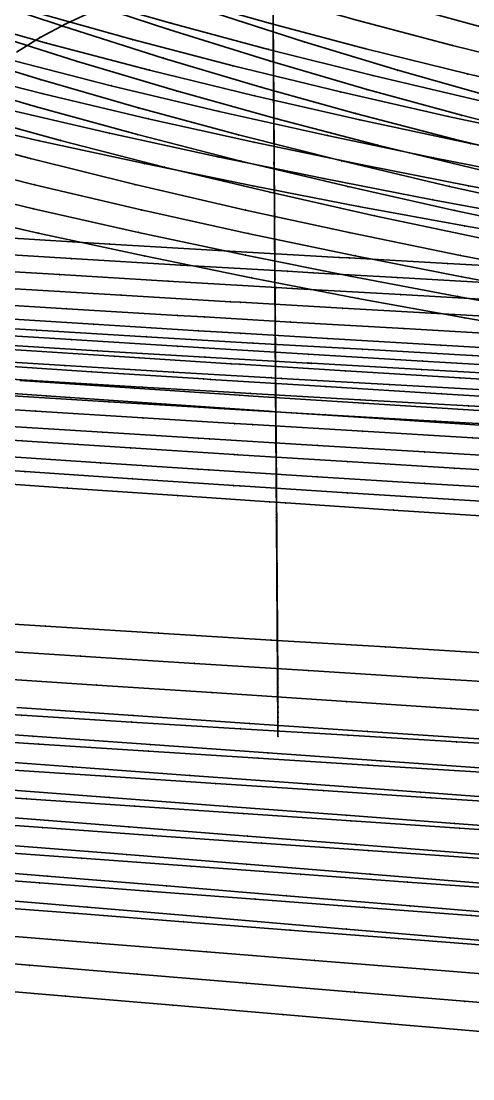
# Model space of a CAD drawing. Extents: x -2408 to 1029, y -526 to 2095.
# Drawn here: x -588 to -524.5, y 645.8 to 794.3 of the extents above; entities that cross this region are included whole.
import ezdxf

# ---------------------------------------------------------------- set-up
doc = ezdxf.new("R2010")
doc.units = 0

# ---------------------------------------------------------------- blocks, each defined once
blk = doc.blocks.new(' -30')
at = {"layer": '1'}
for points in [[(-396.053659, 931.804452), (-411.403685, 934.26337), (-426.274865, 936.835461), (-441.581577, 939.689385), (-456.380685, 942.648381), (-471.413172, 945.853884), (-486.126893, 949.211862), (-500.740444, 952.800437), (-514.771686, 956.508654), (-528.17532, 960.30917), (-541.314227, 964.2933), (-555.126614, 968.744174), (-569.740519, 973.715217), (-583.957737, 978.779047)], [(-823.13305, 280.194691), (-838.308092, 280.90181), (-853.695957, 281.63683), (-868.869309, 282.379407), (-884.255389, 283.150527), (-899.427008, 283.928857), (-914.811212, 284.736362), (-929.981001, 285.55068), (-945.363241, 286.394851), (-960.743683, 287.25764), (-963.327179, 287.404404), (-976.123836, 288.13901), (-991.099742, 289.014787), (-1006.47788, 289.931065), (-1021.716095, 290.854397)], [(-221.079458, -312.526609), (-236.305912, -312.373558), (-251.598508, -312.072147), (-266.88772, -311.630837), (-281.983351, -311.066357), (-297.263212, -310.381225), (-312.477629, -309.606419), (-327.749207, -308.758059), (-342.760814, -307.877856), (-358.028087, -306.955621), (-373.159335, -306.029753), (-388.425717, -305.092813), (-403.8543, -304.140616), (-419.119852, -303.190243)]]:
    blk.add_lwpolyline(points, dxfattribs=at)
at = {"layer": '14'}
for points in [[(-826.64904, 293.070568), (-841.915902, 293.786813), (-857.181859, 294.520879), (-872.446892, 295.272833), (-887.710977, 296.042747), (-902.974095, 296.830689), (-918.236184, 297.636729), (-933.497299, 298.460939), (-948.757382, 299.303388), (-962.604523, 300.083733), (-964.01641, 300.164145), (-981.023189, 301.145206), (-996.243732, 302.041932), (-1011.349801, 302.947855)], [(-209.613384, -299.839082), (-225.498006, -299.797372), (-241.382042, -299.587754), (-257.263122, -299.219845), (-270.830917, -298.787241), (-289.345211, -298.036239), (-305.208157, -297.27015), (-321.066482, -296.417223), (-336.921449, -295.502206), (-352.774335, -294.549846), (-368.822548, -293.571679), (-384.674062, -292.600278), (-400.525082, -291.622457), (-416.375571, -290.636785)]]:
    blk.add_lwpolyline(points, dxfattribs=at)
at = {"layer": '2'}
blk.add_point((-367.873306, -300.229836), dxfattribs=at)
at = {"layer": '3'}
for p in [(-541.314227, 964.2933), (-528.17532, 960.30917), (-996.243732, 302.041932), (-981.023189, 301.145206), (-964.01641, 300.164145), (-962.604523, 300.083733), (-948.757382, 299.303388), (-1006.47788, 289.931065), (-991.099742, 289.014787), (-976.123836, 288.13901), (-963.327179, 287.404404), (-960.743683, 287.25764), (-945.363241, 286.394851), (-368.460716, -218.047468), (-368.349333, -233.630645), (-368.199343, -254.61524), (-368.0732, -272.263373), (-367.974671, -286.048234), (-400.525082, -291.622457), (-384.674062, -292.600278), (-368.822548, -293.571679), (-352.774335, -294.549846), (-367.882046, -299.007114), (-403.8543, -304.140616), (-388.425717, -305.092813), (-373.159335, -306.029753), (-358.028087, -306.955621), (-342.760814, -307.877856)]:
    blk.add_point(p, dxfattribs=at)
at = {"layer": '4'}
for p in [(-962.604523, 300.083733), (-963.327179, 287.404404)]:
    blk.add_point(p, dxfattribs=at)
at = {"layer": '8'}
blk.add_lwpolyline([(-370.087388, 9.5345), (-369.955922, -8.858333), (-369.819995, -27.875516), (-369.68072, -47.360992), (-369.539213, -67.158653), (-369.396591, -87.112386), (-369.253969, -107.066139), (-369.112463, -126.863799), (-368.973188, -146.349275), (-368.83726, -165.366439), (-368.705795, -183.759273), (-368.579908, -201.371646), (-368.460716, -218.047468), (-368.349333, -233.630645), (-368.199343, -254.61524), (-368.0732, -272.263373), (-367.974671, -286.048234), (-367.882046, -299.007114), (-367.873306, -300.229836)], dxfattribs=at)
blk = doc.blocks.new(' -31')
at = {"layer": '1'}
for points in [[(-398.829462, 929.710128), (-414.104112, 932.080051), (-429.340398, 934.632458), (-444.573538, 937.382133), (-459.532115, 940.276712), (-474.660789, 943.4037), (-489.745621, 946.738157), (-504.847878, 950.31615), (-519.244453, 953.981276), (-532.483017, 957.599548), (-546.168244, 961.610386), (-560.347986, 966.041115), (-574.789409, 970.814433), (-589.384613, 975.878556)], [(-815.923408, 277.448584), (-830.949565, 278.148891), (-846.294832, 278.880578), (-861.319423, 279.613387), (-876.663651, 280.378803), (-891.686577, 281.145113), (-907.02969, 281.945307), (-922.050825, 282.746123), (-937.392746, 283.582062), (-952.411943, 284.418389), (-967.856844, 285.297319), (-968.425064, 285.330029), (-982.873946, 286.170219), (-997.985334, 287.066471), (-1013.000426, 287.973625)], [(-216.958478, -316.116997), (-232.359318, -315.984525), (-247.79385, -315.699055), (-263.169757, -315.266989), (-278.596296, -314.6952), (-294.010908, -313.998967), (-309.427135, -313.197615), (-324.674553, -312.325919), (-340.083135, -311.390266), (-355.240609, -310.441104), (-370.646631, -309.464332), (-386.065395, -308.481187), (-401.470856, -307.495575), (-416.563246, -306.523903)]]:
    blk.add_lwpolyline(points, dxfattribs=at)
at = {"layer": '14'}
for points in [[(-396.963772, 942.272319), (-412.258262, 944.64703), (-427.195375, 947.150038), (-442.100141, 949.837558), (-457.037814, 952.72937), (-471.868929, 955.798982), (-486.989281, 959.135682), (-501.729823, 962.619821), (-515.796799, 966.197261), (-529.017298, 969.817513), (-542.340669, 973.724314), (-556.197772, 978.04769), (-570.71022, 982.841463), (-585.017713, 987.808352)], [(-816.991055, 290.211347), (-832.422151, 290.932552), (-847.852374, 291.670628), (-863.281695, 292.425844), (-878.710086, 293.198464), (-894.137517, 293.988756), (-909.563961, 294.796985), (-924.989389, 295.623417), (-940.413771, 296.46832), (-955.837078, 297.331958), (-967.695694, 298.008938), (-971.259283, 298.214599), (-986.267518, 299.092049), (-1001.639416, 300.008829), (-1016.883783, 300.934514)], [(-219.939277, -303.403216), (-235.989395, -303.228985), (-252.036828, -302.889959), (-268.079188, -302.393054), (-284.193062, -301.743583), (-300.221537, -300.969655), (-316.244641, -300.095426), (-332.263749, -299.147884), (-348.280214, -298.154016), (-363.594789, -297.184995), (-379.609548, -296.167345), (-395.623802, -295.14478), (-411.637522, -294.115509)]]:
    blk.add_lwpolyline(points, dxfattribs=at)
at = {"layer": '2'}
blk.add_point((-367.873306, -300.229836), dxfattribs=at)
at = {"layer": '3'}
for p in [(-560.347986, 966.041115), (-546.168244, 961.610386), (-532.483017, 957.599548), (-519.244453, 953.981276), (-1001.639416, 300.008829), (-986.267518, 299.092049), (-971.259283, 298.214599), (-967.695694, 298.008938), (-955.837078, 297.331958), (-997.985334, 287.066471), (-982.873946, 286.170219), (-968.425064, 285.330029), (-967.856844, 285.297319), (-952.411943, 284.418389), (-368.460715, -217.371643), (-368.349333, -233.082968), (-368.246875, -247.535287), (-368.112365, -266.508852), (-368.004214, -281.764444), (-395.623802, -295.14478), (-367.907521, -295.403656), (-379.609548, -296.167345), (-363.594789, -297.184995), (-348.280214, -298.154016), (-401.470856, -307.495575), (-386.065395, -308.481187), (-370.646631, -309.464332), (-355.240609, -310.441104)]:
    blk.add_point(p, dxfattribs=at)
at = {"layer": '4'}
for p in [(-967.695694, 298.008938), (-968.425064, 285.330029)]:
    blk.add_point(p, dxfattribs=at)
at = {"layer": '8'}
blk.add_lwpolyline([(-369.955922, -6.462212), (-369.819994, -25.635782), (-369.68072, -45.281497), (-369.539213, -65.241963), (-369.396591, -85.359785), (-369.253969, -105.477627), (-369.112463, -125.438093), (-368.973188, -145.083808), (-368.83726, -164.257396), (-368.705795, -182.801482), (-368.579908, -200.558689), (-368.460715, -217.371643), (-368.349333, -233.082968), (-368.246875, -247.535287), (-368.112365, -266.508852), (-368.004214, -281.764444), (-367.907521, -295.403656), (-367.873306, -300.229836)], dxfattribs=at)
blk = doc.blocks.new(' -32')
at = {"layer": '1'}
for points in [[(-399.844287, 927.384717), (-414.803302, 929.614027), (-430.051563, 932.063891), (-444.974561, 934.643978), (-460.159516, 937.459765), (-475.329718, 940.46866), (-490.438671, 943.667962), (-505.246509, 947.01138), (-520.259273, 950.641022), (-534.100492, 954.235688), (-547.398689, 957.94196), (-561.10481, 962.021127), (-575.21923, 966.479684), (-589.872546, 971.357826)], [(-819.647727, 275.208778), (-835.059173, 275.939517), (-850.225541, 276.673821), (-865.636636, 277.435861), (-880.801455, 278.201807), (-896.212141, 278.99698), (-911.375219, 279.796369), (-926.785364, 280.626483), (-941.946547, 281.461052), (-956.984562, 282.306893), (-972.143688, 283.178197), (-973.526001, 283.258591), (-987.301727, 284.068227), (-1002.509101, 284.979815), (-1017.665, 285.905585)], [(-209.903644, -319.70962), (-224.958535, -319.632813), (-240.090872, -319.407763), (-255.130042, -319.03929), (-270.255401, -318.528109), (-285.427385, -317.881659), (-300.542075, -317.119438), (-315.972145, -316.244473), (-331.077609, -315.318585), (-346.409663, -314.335485), (-361.511141, -313.346831), (-376.612028, -312.349246), (-392.062592, -311.327131), (-407.163202, -310.32531)]]:
    blk.add_lwpolyline(points, dxfattribs=at)
at = {"layer": '14'}
for points in [[(-399.971671, 940.234413), (-415.383167, 942.557516), (-430.463586, 945.010559), (-445.815583, 947.699182), (-460.565213, 950.47251), (-475.844833, 953.545542), (-490.789908, 956.749211), (-505.984376, 960.227143), (-520.489401, 963.793843), (-534.125688, 967.402369), (-547.869195, 971.30855), (-562.163671, 975.645597), (-576.51792, 980.265068), (-591.27833, 985.269421)], [(-817.920583, 287.841749), (-833.196983, 288.564909), (-848.472609, 289.30329), (-863.747389, 290.057343), (-879.021247, 290.827515), (-894.294226, 291.614262), (-909.566251, 292.418033), (-924.837249, 293.239277), (-940.107261, 294.078448), (-955.376213, 294.935996), (-970.64405, 295.81237), (-972.787704, 295.936947), (-988.06349, 296.835856), (-1003.288751, 297.750438), (-1018.398306, 298.674929)], [(-214.325459, -307.002336), (-230.541683, -306.865451), (-246.755519, -306.558445), (-262.96451, -306.085646), (-278.826085, -305.466859), (-295.02044, -304.692243), (-311.208584, -303.802179), (-327.392006, -302.82596), (-343.572197, -301.792879), (-358.258268, -300.830447), (-377.132435, -299.587055), (-393.309773, -298.517615), (-409.486565, -297.442485)]]:
    blk.add_lwpolyline(points, dxfattribs=at)
at = {"layer": '2'}
blk.add_point((-367.873306, -300.229836), dxfattribs=at)
at = {"layer": '3'}
for p in [(-575.21923, 966.479684), (-520.489401, 963.793843), (-561.10481, 962.021127), (-547.398689, 957.94196), (-534.100492, 954.235688), (-520.259273, 950.641022), (-1003.288751, 297.750438), (-988.06349, 296.835856), (-972.787704, 295.936947), (-970.64405, 295.81237), (-955.376213, 294.935996), (-1002.509101, 284.979815), (-987.301727, 284.068227), (-973.526001, 283.258591), (-972.143688, 283.178197), (-956.984562, 282.306893), (-368.460715, -216.695807), (-368.349333, -232.535279), (-368.246875, -247.105478), (-368.112365, -266.23381), (-368.004213, -281.613841), (-367.907521, -295.364287), (-393.309773, -298.517615), (-377.132435, -299.587055), (-358.258268, -300.830447), (-343.572197, -301.792879), (-392.062592, -311.327131), (-376.612028, -312.349246), (-361.511141, -313.346831), (-346.409663, -314.335485)]:
    blk.add_point(p, dxfattribs=at)
at = {"layer": '4'}
for p in [(-972.787704, 295.936947), (-973.526001, 283.258591)]:
    blk.add_point(p, dxfattribs=at)
at = {"layer": '8'}
blk.add_lwpolyline([(-369.955922, -4.066078), (-369.819994, -23.396054), (-369.680719, -43.202007), (-369.539213, -63.32526), (-369.396591, -83.60721), (-369.253969, -103.88914), (-369.112463, -124.012412), (-368.973188, -143.818365), (-368.83726, -163.14834), (-368.705795, -181.843678), (-368.579908, -199.74572), (-368.460715, -216.695807), (-368.349333, -232.535279), (-368.246875, -247.105478), (-368.112365, -266.23381), (-368.004213, -281.613841), (-367.907521, -295.364287), (-367.873306, -300.229836)], dxfattribs=at)
blk = doc.blocks.new(' -33')
at = {"layer": '1'}
for points in [[(-396.161124, 924.456386), (-411.471937, 926.602703), (-426.503549, 928.875255), (-441.778957, 931.360131), (-456.754608, 933.976534), (-471.712141, 936.776142), (-486.620633, 939.751851), (-501.61909, 942.930526), (-516.447879, 946.280897), (-531.000714, 949.809138), (-545.149032, 953.489389), (-559.232663, 957.409186), (-573.264929, 961.57915), (-587.762905, 966.154363)], [(-823.870654, 272.99504), (-839.063048, 273.727273), (-854.356761, 274.478567), (-869.649699, 275.244669), (-884.841734, 276.021034), (-900.133067, 276.818529), (-915.325372, 277.62744), (-930.614924, 278.458806), (-945.80732, 279.302658), (-961.094837, 280.170434), (-976.434246, 281.060689), (-978.624878, 281.189423), (-991.71952, 281.967344), (-1007.164945, 282.902977), (-1022.447957, 283.846779)], [(-220.881691, -323.237825), (-236.151977, -323.032284), (-251.366381, -322.678641), (-266.629784, -322.176643), (-281.724085, -321.5385), (-296.976042, -320.76472), (-312.096048, -319.8943), (-327.337614, -318.938918), (-342.352205, -317.947963), (-357.588725, -316.915788), (-372.742656, -315.878392), (-387.978463, -314.83589), (-403.214181, -313.792053), (-418.633127, -312.729474)]]:
    blk.add_lwpolyline(points, dxfattribs=at)
at = {"layer": '14'}
for points in [[(-398.165327, 937.546163), (-413.369318, 939.71775), (-428.236572, 942.007384), (-443.388669, 944.516945), (-457.925801, 947.099433), (-473.668786, 950.09661), (-488.719117, 953.158344), (-503.428249, 956.33899), (-518.394975, 959.792511), (-532.655752, 963.323), (-546.027894, 966.87797), (-560.157262, 970.903811), (-574.216292, 975.171093), (-588.977959, 979.915293)], [(-821.735482, 285.607619), (-837.493821, 286.365973), (-853.251364, 287.139351), (-869.007989, 287.928438), (-884.76369, 288.733921), (-900.51842, 289.556488), (-916.272132, 290.396824), (-932.024821, 291.255619), (-947.776362, 292.133555), (-963.526749, 293.03132), (-977.878342, 293.867264), (-979.275935, 293.949603), (-994.644828, 294.866065), (-1010.328878, 295.821017)], [(-208.656509, -310.593876), (-225.038908, -310.495855), (-241.419197, -310.223581), (-257.794919, -309.778948), (-273.558501, -309.189626), (-289.91906, -308.42002), (-306.272482, -307.51845), (-322.620351, -306.516631), (-338.964327, -305.446271), (-355.305994, -304.339087), (-371.877439, -303.2079), (-388.217821, -302.090904), (-404.557672, -300.969821)]]:
    blk.add_lwpolyline(points, dxfattribs=at)
at = {"layer": '2'}
blk.add_point((-367.873306, -300.229836), dxfattribs=at)
at = {"layer": '3'}
for p in [(-546.027894, 966.87797), (-532.655752, 963.323), (-573.264929, 961.57915), (-518.394975, 959.792511), (-559.232663, 957.409186), (-545.149032, 953.489389), (-531.000714, 949.809138), (-994.644828, 294.866065), (-979.275935, 293.949603), (-977.878342, 293.867264), (-963.526749, 293.03132), (-947.776362, 292.133555), (-1007.164945, 282.902977), (-991.71952, 281.967344), (-978.624878, 281.189423), (-976.434246, 281.060689), (-961.094837, 280.170434), (-945.80732, 279.302658), (-368.460715, -216.01997), (-368.349333, -231.98759), (-368.246875, -246.675668), (-368.112365, -265.958768), (-368.004214, -281.46322), (-367.907521, -295.324925), (-388.217821, -302.090904), (-371.877439, -303.2079), (-355.305994, -304.339087), (-403.214181, -313.792053), (-387.978463, -314.83589), (-372.742656, -315.878392), (-357.588725, -316.915788), (-342.352205, -317.947963)]:
    blk.add_point(p, dxfattribs=at)
at = {"layer": '4'}
for p in [(-977.878342, 293.867264), (-978.624878, 281.189423)]:
    blk.add_point(p, dxfattribs=at)
at = {"layer": '8'}
blk.add_lwpolyline([(-369.955922, -1.669943), (-369.819994, -21.156306), (-369.680719, -41.122498), (-369.539213, -61.408575), (-369.396591, -81.854595), (-369.253969, -102.300615), (-369.112463, -122.586692), (-368.973188, -142.552883), (-368.83726, -162.039247), (-368.705795, -180.885839), (-368.579908, -198.932717), (-368.460715, -216.01997), (-368.349333, -231.98759), (-368.246875, -246.675668), (-368.112365, -265.958768), (-368.004214, -281.46322), (-367.907521, -295.324925), (-367.873306, -300.229836)], dxfattribs=at)
blk = doc.blocks.new(' -34')
at = {"layer": '1'}
for points in [[(-399.514214, 922.532332), (-414.904185, 924.635162), (-430.255784, 926.898214), (-445.596956, 929.331986), (-460.683874, 931.902477), (-475.964371, 934.69203), (-490.718995, 937.562037), (-505.93053, 940.705243), (-520.913507, 944.004726), (-536.03449, 947.564893), (-550.517715, 951.218091), (-564.581737, 955.018842), (-578.356641, 958.999216), (-592.684289, 963.396074)], [(-827.12935, 270.74248), (-842.559285, 271.496821), (-857.967792, 272.263431), (-873.396347, 273.0452), (-888.805845, 273.840977), (-904.232803, 274.653487), (-919.643145, 275.481778), (-935.068277, 276.328321), (-950.479376, 277.192315), (-965.902415, 278.076199), (-980.941786, 278.957607), (-983.722153, 279.122696), (-996.362457, 279.881488), (-1011.407143, 280.801932)], [(-216.989871, -326.840304), (-232.398229, -326.653351), (-247.786278, -326.313968), (-263.187878, -325.821008), (-278.5517, -325.17648), (-293.941064, -324.390174), (-309.247768, -323.493865), (-324.625365, -322.506073), (-339.819129, -321.472774), (-355.190724, -320.395933), (-370.15938, -319.335385), (-385.530221, -318.247969), (-400.901061, -317.160511), (-415.978248, -316.088815)]]:
    blk.add_lwpolyline(points, dxfattribs=at)
at = {"layer": '14'}
for points in [[(-397.27343, 935.047198), (-412.229932, 937.082629), (-427.164444, 939.273587), (-442.431576, 941.683226), (-457.313958, 944.204658), (-472.240801, 946.912364), (-487.059718, 949.781816), (-502.20366, 952.901265), (-516.950874, 956.128368), (-531.651047, 959.561811), (-546.292898, 963.232399), (-560.020345, 966.931315), (-573.867632, 970.917508), (-588.30422, 975.33142)], [(-827.553705, 283.477979), (-843.475616, 284.257496), (-859.396668, 285.051278), (-875.316845, 285.860235), (-891.23609, 286.68528), (-907.154347, 287.527322), (-923.071561, 288.387272), (-938.987676, 289.266041), (-954.902674, 290.164542), (-970.816422, 291.083681), (-982.968521, 291.800079), (-986.728904, 292.02437), (-1002.269379, 292.964334), (-1018.08365, 293.940939)], [(-222.238975, -314.093077), (-238.78523, -313.828165), (-255.326717, -313.385329), (-270.830914, -312.808043), (-287.356696, -312.024924), (-303.874544, -311.097195), (-320.386237, -310.05905), (-336.893554, -308.944686), (-353.398217, -307.7883), (-369.264324, -306.666958), (-385.767575, -305.500612), (-402.270282, -304.331553), (-418.772371, -303.156799)]]:
    blk.add_lwpolyline(points, dxfattribs=at)
at = {"layer": '2'}
blk.add_point((-367.873306, -300.229836), dxfattribs=at)
at = {"layer": '3'}
for p in [(-560.020345, 966.931315), (-546.292898, 963.232399), (-531.651047, 959.561811), (-578.356641, 958.999216), (-564.581737, 955.018842), (-550.517715, 951.218091), (-536.03449, 947.564893), (-520.913507, 944.004726), (-1002.269379, 292.964334), (-986.728904, 292.02437), (-982.968521, 291.800079), (-970.816422, 291.083681), (-954.902674, 290.164542), (-996.362457, 279.881488), (-983.722153, 279.122696), (-980.941786, 278.957607), (-965.902415, 278.076199), (-950.479376, 277.192315), (-368.460715, -215.344131), (-368.349333, -231.439899), (-368.246875, -246.245857), (-368.112365, -265.683725), (-368.004214, -281.312598), (-367.907521, -295.285564), (-402.270282, -304.331553), (-385.767575, -305.500612), (-369.264324, -306.666958), (-353.398217, -307.7883), (-400.901061, -317.160511), (-385.530221, -318.247969), (-370.15938, -319.335385), (-355.190724, -320.395933)]:
    blk.add_point(p, dxfattribs=at)
at = {"layer": '4'}
for p in [(-982.968521, 291.800079), (-983.722153, 279.122696)]:
    blk.add_point(p, dxfattribs=at)
at = {"layer": '8'}
blk.add_lwpolyline([(-369.955922, 0.726193), (-369.819994, -18.916558), (-369.68072, -39.042988), (-369.539213, -59.491889), (-369.396591, -80.101979), (-369.253969, -100.712126), (-369.112463, -121.161008), (-368.973188, -141.287438), (-368.83726, -160.930188), (-368.705795, -179.928033), (-368.579908, -198.119746), (-368.460715, -215.344131), (-368.349333, -231.439899), (-368.246875, -246.245857), (-368.112365, -265.683725), (-368.004214, -281.312598), (-367.907521, -295.285564), (-367.873306, -300.229836)], dxfattribs=at)
blk = doc.blocks.new(' -35')
at = {"layer": '1'}
for points in [[(-398.82035, 920.106373), (-413.806398, 922.061178), (-429.117689, 924.214545), (-444.394414, 926.525972), (-459.656309, 929.005658), (-474.652752, 931.615779), (-489.854663, 934.440074), (-505.039792, 937.44282), (-520.171583, 940.621769), (-535.139632, 943.962219), (-550.179271, 947.552343), (-564.687605, 951.275287), (-579.084588, 955.230128), (-593.413641, 959.423363)], [(-821.976648, 268.197837), (-837.401858, 268.977573), (-852.805685, 269.769164), (-868.22956, 270.575636), (-883.634603, 271.395855), (-899.056869, 272.232659), (-914.463003, 273.085155), (-929.883364, 273.955878), (-945.290388, 274.844118), (-960.708578, 275.752349), (-976.169137, 276.683642), (-978.690796, 276.837521), (-991.584844, 277.632981), (-1006.635907, 278.579462), (-1022.04916, 279.567721)], [(-211.777763, -330.448873), (-227.188538, -330.296293), (-242.564569, -329.991982), (-257.969244, -329.531518), (-273.340072, -328.912854), (-288.732317, -328.142923), (-303.730277, -327.2701), (-319.109474, -326.275155), (-334.311362, -325.221521), (-349.682815, -324.113959), (-364.688368, -323.015634), (-380.058656, -321.892006), (-395.429036, -320.769594), (-410.489672, -319.666531)]]:
    blk.add_lwpolyline(points, dxfattribs=at)
at = {"layer": '14'}
for points in [[(-399.50526, 932.993672), (-414.870026, 935.023422), (-430.212965, 937.211806), (-445.20275, 939.511353), (-460.495367, 942.028679), (-475.834789, 944.735337), (-491.0641, 947.608372), (-506.25921, 950.66034), (-521.098031, 953.822349), (-536.213614, 957.25268), (-551.27341, 960.91653), (-565.396014, 964.608791), (-579.64267, 968.598995), (-594.495935, 973.029855)], [(-822.379635, 280.934034), (-838.296942, 281.739734), (-854.213423, 282.559297), (-870.129014, 283.393713), (-886.043694, 284.243975), (-901.957324, 285.111069), (-917.869881, 285.995987), (-933.781303, 286.899721), (-949.691567, 287.823262), (-965.600536, 288.767596), (-977.915268, 289.51355), (-983.780599, 289.873569), (-998.494679, 290.790191), (-1014.308419, 291.795327)], [(-216.02885, -317.721709), (-232.571452, -317.504998), (-249.109769, -317.109412), (-265.641273, -316.532328), (-281.844903, -315.789461), (-298.358634, -314.872752), (-314.865305, -313.830444), (-331.366799, -312.698138), (-347.864946, -311.511442), (-363.762553, -310.349417), (-380.258736, -309.144425), (-396.754401, -307.938803), (-413.249481, -306.729329)]]:
    blk.add_lwpolyline(points, dxfattribs=at)
at = {"layer": '2'}
blk.add_point((-367.873306, -300.229836), dxfattribs=at)
at = {"layer": '3'}
for p in [(-565.396014, 964.608791), (-551.27341, 960.91653), (-536.213614, 957.25268), (-579.084588, 955.230128), (-521.098031, 953.822349), (-564.687605, 951.275287), (-550.179271, 947.552343), (-535.139632, 943.962219), (-520.171583, 940.621769), (-998.494679, 290.790191), (-983.780599, 289.873569), (-977.915268, 289.51355), (-965.600536, 288.767596), (-949.691567, 287.823262), (-1006.635907, 278.579462), (-991.584844, 277.632981), (-978.690796, 276.837521), (-976.169137, 276.683642), (-960.708578, 275.752349), (-945.290388, 274.844118), (-368.460715, -214.668292), (-368.349333, -230.892208), (-368.246876, -245.816044), (-368.112366, -265.408659), (-368.004214, -281.161993), (-367.907521, -295.246193), (-396.754401, -307.938803), (-380.258736, -309.144425), (-363.762553, -310.349417), (-347.864946, -311.511442), (-395.429036, -320.769594), (-380.058656, -321.892006), (-364.688368, -323.015634), (-349.682815, -324.113959)]:
    blk.add_point(p, dxfattribs=at)
at = {"layer": '4'}
for p in [(-977.915268, 289.51355), (-978.690796, 276.837521)]:
    blk.add_point(p, dxfattribs=at)
at = {"layer": '8'}
blk.add_lwpolyline([(-369.955922, 3.122329), (-369.819994, -16.676809), (-369.680719, -36.963495), (-369.539213, -57.575183), (-369.396591, -78.3494), (-369.253969, -99.123598), (-369.112463, -119.735286), (-368.973188, -140.021991), (-368.83726, -159.821128), (-368.705795, -178.970225), (-368.579908, -197.306773), (-368.460715, -214.668292), (-368.349333, -230.892208), (-368.246876, -245.816044), (-368.112366, -265.408659), (-368.004214, -281.161993), (-367.907521, -295.246193), (-367.873306, -300.229836)], dxfattribs=at)
blk = doc.blocks.new(' -36')
at = {"layer": '1'}
for points in [[(-396.395733, 917.519407), (-411.829852, 919.429536), (-426.746109, 921.42217), (-441.971365, 923.609247), (-456.844676, 925.900884), (-472.038766, 928.406724), (-486.859441, 931.017239), (-501.714928, 933.803816), (-516.474197, 936.74178), (-531.401999, 939.886106), (-546.088026, 943.170944), (-560.933354, 946.717948), (-575.51271, 950.448781), (-589.957954, 954.406344)], [(-816.52521, 265.509732), (-831.58075, 266.27441), (-846.6327, 267.049545), (-861.68706, 267.836459), (-876.741146, 268.636017), (-891.794168, 269.44919), (-906.850228, 270.277237), (-921.901515, 271.120735), (-936.959364, 271.981267), (-952.008733, 272.858967), (-967.056983, 273.755495), (-982.220425, 274.679151), (-983.788986, 274.775867), (-997.266246, 275.615844), (-1012.481967, 276.583209)], [(-220.072959, -333.956495), (-235.103038, -333.713633), (-250.129062, -333.322397), (-265.161323, -332.775881), (-280.176087, -332.076688), (-295.37635, -331.229776), (-310.377076, -330.27767), (-325.372055, -329.238628), (-340.762445, -328.112092), (-355.750952, -326.984822), (-371.109986, -325.825073), (-386.098316, -324.695337), (-401.323935, -323.547214), (-416.311969, -322.413832)]]:
    blk.add_lwpolyline(points, dxfattribs=at)
at = {"layer": '14'}
for points in [[(-397.588718, 930.452938), (-413.025949, 932.390924), (-428.067692, 934.42966), (-442.750242, 936.567781), (-458.461796, 939.023666), (-473.43249, 941.532095), (-488.453137, 944.221019), (-503.363575, 947.064247), (-517.912664, 950.005968), (-533.463402, 953.339242), (-548.262858, 956.720712), (-563.008501, 960.325957), (-577.495392, 964.129015), (-592.109715, 968.236476)], [(-823.670968, 278.587777), (-839.752134, 279.410694), (-855.832473, 280.246393), (-871.911987, 281.096108), (-887.990566, 281.961069), (-904.068135, 282.842505), (-920.144584, 283.741645), (-936.219915, 284.659723), (-952.294017, 285.597968), (-968.366778, 286.557607), (-983.0056, 287.451363), (-986.733999, 287.682118), (-1001.650603, 288.617989), (-1017.626655, 289.641344)], [(-210.416724, -321.336434), (-227.125966, -321.159), (-243.831157, -320.799005), (-260.529744, -320.251717), (-276.393075, -319.553865), (-293.073101, -318.644338), (-309.744978, -317.590778), (-326.410742, -316.431364), (-343.072354, -315.204281), (-358.265572, -314.058516), (-374.924507, -312.801369), (-391.582949, -311.545906), (-408.240853, -310.288464)]]:
    blk.add_lwpolyline(points, dxfattribs=at)
at = {"layer": '2'}
blk.add_point((-367.873306, -300.229836), dxfattribs=at)
at = {"layer": '3'}
for p in [(-577.495392, 964.129015), (-563.008501, 960.325957), (-548.262858, 956.720712), (-533.463402, 953.339242), (-575.51271, 950.448781), (-517.912664, 950.005968), (-560.933354, 946.717948), (-546.088026, 943.170944), (-531.401999, 939.886106), (-1001.650603, 288.617989), (-986.733999, 287.682118), (-983.0056, 287.451363), (-968.366778, 286.557607), (-952.294017, 285.597968), (-997.266246, 275.615844), (-983.788986, 274.775867), (-982.220425, 274.679151), (-967.056983, 273.755495), (-952.008733, 272.858967), (-368.519405, -205.376208), (-368.403978, -222.322025), (-368.296919, -238.039417), (-368.199343, -252.364535), (-368.0732, -270.883463), (-367.974671, -285.348496), (-367.882046, -298.946789), (-391.582949, -311.545906), (-374.924507, -312.801369), (-358.265572, -314.058516), (-343.072354, -315.204281), (-401.323935, -323.547214), (-386.098316, -324.695337), (-371.109986, -325.825073), (-355.750952, -326.984822), (-340.762445, -328.112092)]:
    blk.add_point(p, dxfattribs=at)
at = {"layer": '4'}
for p in [(-983.0056, 287.451363), (-983.788986, 274.775867)]:
    blk.add_point(p, dxfattribs=at)
at = {"layer": '8'}
blk.add_lwpolyline([(-370.022282, 15.260775), (-369.888447, -4.387637), (-369.750706, -24.609345), (-369.610175, -45.240538), (-369.467972, -66.117421), (-369.32521, -87.076182), (-369.183007, -107.953046), (-369.042477, -128.584257), (-368.904736, -148.805947), (-368.7709, -168.454358), (-368.642084, -187.365733), (-368.519405, -205.376208), (-368.403978, -222.322025), (-368.296919, -238.039417), (-368.199343, -252.364535), (-368.0732, -270.883463), (-367.974671, -285.348496), (-367.882046, -298.946789), (-367.873306, -300.229836)], dxfattribs=at)
blk = doc.blocks.new(' -37')
at = {"layer": '1'}
for points in [[(-398.842883, 915.550035), (-414.151465, 917.391644), (-429.319369, 919.362242), (-444.589947, 921.496176), (-459.458358, 923.7234), (-474.683193, 926.162767), (-489.518295, 928.701425), (-504.686977, 931.4682), (-519.353713, 934.30624), (-534.946434, 937.500046), (-549.536998, 940.671178), (-565.043626, 944.260929), (-579.719997, 947.898719), (-594.142438, 951.72686)], [(-827.43457, 263.779673), (-842.465873, 264.58011), (-857.529744, 265.393614), (-872.563383, 266.217868), (-887.625836, 267.057193), (-902.66169, 267.909603), (-917.722421, 268.779092), (-932.760292, 269.663929), (-947.819032, 270.567764), (-962.876601, 271.490607), (-978.261072, 272.454393), (-978.755493, 272.485733), (-993.316086, 273.418278), (-1008.568479, 274.415565), (-1023.620887, 275.418943)], [(-215.062681, -337.581749), (-230.079625, -337.371635), (-245.108459, -337.013104), (-260.133097, -336.498137), (-275.151054, -335.824685), (-290.161797, -335.005671), (-305.530011, -334.034026), (-320.526271, -332.984522), (-335.917759, -331.835962), (-350.905916, -330.678179), (-366.176563, -329.487888), (-381.164088, -328.321985), (-396.497297, -327.130311), (-411.484805, -325.964191)]]:
    blk.add_lwpolyline(points, dxfattribs=at)
at = {"layer": '14'}
for points in [[(-385.35464, 926.820901), (-400.821339, 928.566949), (-415.920977, 930.41601), (-431.351645, 932.455452), (-446.76127, 934.648276), (-461.801489, 936.944287), (-477.162716, 939.454594), (-492.576146, 942.148461), (-507.877097, 945.000931), (-523.145764, 948.02499), (-538.043217, 951.149056), (-553.237313, 954.534323), (-568.379553, 958.140841), (-583.259256, 961.944398)], [(-818.474561, 276.024976), (-834.55116, 276.875295), (-850.626972, 277.737901), (-866.701916, 278.614109), (-882.775913, 279.505234), (-898.848881, 280.41259), (-914.92074, 281.337493), (-930.991411, 282.281258), (-947.060813, 283.245199), (-963.128866, 284.230631), (-977.952042, 285.159988), (-979.19549, 285.23887), (-995.606912, 286.293508), (-1011.599042, 287.344167)], [(-206.965845, -324.935832), (-223.671071, -324.777599), (-240.372286, -324.436959), (-257.06692, -323.907354), (-273.611115, -323.189243), (-290.286222, -322.275945), (-306.952502, -321.207878), (-323.612048, -320.024611), (-340.266953, -318.765713), (-356.91931, -317.470753), (-372.143739, -316.284671), (-388.794947, -314.990613), (-405.445605, -313.696131)]]:
    blk.add_lwpolyline(points, dxfattribs=at)
at = {"layer": '2'}
blk.add_point((-367.873306, -300.229836), dxfattribs=at)
at = {"layer": '3'}
for p in [(-568.379553, 958.140841), (-553.237313, 954.534323), (-538.043217, 951.149056), (-579.719997, 947.898719), (-523.145764, 948.02499), (-565.043626, 944.260929), (-549.536998, 940.671178), (-534.946434, 937.500046), (-519.353713, 934.30624), (-995.606912, 286.293508), (-979.19549, 285.23887), (-977.952042, 285.159988), (-963.128866, 284.230631), (-947.060813, 283.245199), (-1008.568479, 274.415565), (-993.316086, 273.418278), (-978.755493, 272.485733), (-978.261072, 272.454393), (-962.876601, 271.490607), (-947.819032, 270.567764), (-368.519405, -204.632826), (-368.403978, -221.711475), (-368.296919, -237.552013), (-368.199343, -251.98942), (-368.0732, -270.653467), (-367.974671, -285.23187), (-367.882046, -298.936734), (-388.794947, -314.990613), (-372.143739, -316.284671), (-356.91931, -317.470753), (-396.497297, -327.130311), (-381.164088, -328.321985), (-366.176563, -329.487888), (-350.905916, -330.678179)]:
    blk.add_point(p, dxfattribs=at)
at = {"layer": '4'}
for p in [(-977.952042, 285.159988), (-978.755493, 272.485733)]:
    blk.add_point(p, dxfattribs=at)
at = {"layer": '8'}
blk.add_lwpolyline([(-369.888447, -2.069131), (-369.750706, -22.449312), (-369.610176, -43.242187), (-369.467972, -64.282696), (-369.32521, -85.405707), (-369.183007, -106.446178), (-369.042477, -127.239072), (-368.904736, -147.619234), (-368.7709, -167.421662), (-368.642084, -186.481206), (-368.519405, -204.632826), (-368.403978, -221.711475), (-368.296919, -237.552013), (-368.199343, -251.98942), (-368.0732, -270.653467), (-367.974671, -285.23187), (-367.882046, -298.936734), (-367.873306, -300.229836)], dxfattribs=at)
blk = doc.blocks.new(' -38')
at = {"layer": '1'}
for points in [[(-398.281011, 913.25799), (-413.319178, 914.989852), (-428.581686, 916.889147), (-443.837055, 918.932134), (-459.06097, 921.119342), (-473.971512, 923.410495), (-489.148766, 925.901077), (-504.021637, 928.502933), (-519.143084, 931.312723), (-534.117269, 934.259495), (-549.17449, 937.395282), (-564.172123, 940.704734), (-579.143841, 944.22643), (-593.828656, 947.92436)], [(-815.181526, 260.71749), (-830.37652, 261.526127), (-845.585904, 262.344741), (-860.779817, 263.173013), (-875.992363, 264.01409), (-891.184919, 264.867131), (-906.400353, 265.735861), (-921.591193, 266.618844), (-936.809316, 267.520333), (-951.998077, 268.438282), (-967.125657, 269.37213), (-982.311907, 270.330567), (-983.854218, 270.429096), (-997.496827, 271.310251), (-1012.929971, 272.327687)], [(-210.685109, -341.197477), (-225.869472, -341.010858), (-241.032163, -340.673878), (-256.229235, -340.175441), (-271.381111, -339.51288), (-286.525415, -338.69472), (-302.006042, -337.712565), (-317.134262, -336.639131), (-332.188029, -335.492538), (-347.30672, -334.294263), (-362.753914, -333.053838), (-377.871486, -331.841428), (-393.234888, -330.611362), (-408.352656, -329.401497)]]:
    blk.add_lwpolyline(points, dxfattribs=at)
at = {"layer": '14'}
for points in [[(-397.150632, 925.910454), (-412.241476, 927.652133), (-427.710771, 929.582337), (-442.766392, 931.605115), (-458.197933, 933.830932), (-473.211022, 936.149782), (-488.199541, 938.621876), (-503.243807, 941.267241), (-518.17583, 944.058712), (-533.077899, 947.00955), (-548.345285, 950.207254), (-563.175652, 953.505247), (-577.957604, 957.010234), (-592.476624, 960.693889)], [(-819.741611, 273.677185), (-835.982111, 274.545036), (-852.221875, 275.423964), (-868.46077, 276.315538), (-884.698778, 277.221334), (-900.935768, 278.14292), (-917.171644, 279.081868), (-933.406313, 280.039747), (-949.639681, 281.018131), (-965.871653, 282.018589), (-982.102117, 283.042691), (-983.044128, 283.102875), (-998.761848, 284.119944), (-1014.916418, 285.188645)], [(-220.983138, -328.385723), (-237.850496, -328.05206), (-254.711046, -327.523906), (-270.830938, -326.828851), (-287.671289, -325.904099), (-304.501924, -324.81051), (-321.325083, -323.59032), (-338.143007, -322.285768), (-354.957992, -320.939086), (-372.280916, -319.547715), (-389.094561, -318.202078), (-405.907649, -316.856893)]]:
    blk.add_lwpolyline(points, dxfattribs=at)
at = {"layer": '2'}
blk.add_point((-367.873306, -300.229836), dxfattribs=at)
at = {"layer": '3'}
for p in [(-577.957604, 957.010234), (-563.175652, 953.505247), (-548.345285, 950.207254), (-533.077899, 947.00955), (-579.143841, 944.22643), (-518.17583, 944.058712), (-564.172123, 940.704734), (-549.17449, 937.395282), (-534.117269, 934.259495), (-519.143084, 931.312723), (-998.761848, 284.119944), (-983.044128, 283.102875), (-982.102117, 283.042691), (-965.871653, 282.018589), (-949.639681, 281.018131), (-997.496827, 271.310251), (-983.854218, 270.429096), (-982.311907, 270.330567), (-967.125657, 269.37213), (-951.998077, 268.438282), (-368.519405, -203.889486), (-368.403978, -221.100934), (-368.296919, -237.064645), (-368.199342, -251.614314), (-368.0732, -270.423497), (-367.974671, -285.115248), (-367.882046, -298.926672), (-389.094561, -318.202078), (-372.280916, -319.547715), (-354.957992, -320.939086), (-393.234888, -330.611362), (-377.871486, -331.841428), (-362.753914, -333.053838), (-347.30672, -334.294263)]:
    blk.add_point(p, dxfattribs=at)
at = {"layer": '4'}
for p in [(-983.044128, 283.102875), (-983.854218, 270.429096)]:
    blk.add_point(p, dxfattribs=at)
at = {"layer": '8'}
blk.add_lwpolyline([(-369.888446, 0.249345), (-369.750706, -20.289309), (-369.610175, -41.243866), (-369.467972, -62.447945), (-369.32521, -83.735243), (-369.183007, -104.939322), (-369.042477, -125.893897), (-368.904736, -146.432533), (-368.7709, -166.388941), (-368.642084, -185.596723), (-368.519405, -203.889486), (-368.403978, -221.100934), (-368.296919, -237.064645), (-368.199342, -251.614314), (-368.0732, -270.423497), (-367.974671, -285.115248), (-367.882046, -298.926672), (-367.873306, -300.229836)], dxfattribs=at)
blk = doc.blocks.new(' -39')
at = {"layer": '1'}
for points in [[(-398.738731, 911.109704), (-413.984858, 912.802302), (-429.224414, 914.632572), (-444.43764, 916.599058), (-459.369995, 918.6681), (-474.544191, 920.916216), (-489.747335, 923.322579), (-504.873214, 925.875688), (-519.739144, 928.542034), (-534.809225, 931.405934), (-549.529295, 934.361248), (-564.535652, 937.543096), (-579.294051, 940.865493), (-594.210439, 944.445963)], [(-826.258502, 259.022408), (-841.573493, 259.874371), (-856.665797, 260.723997), (-871.984208, 261.597933), (-887.075163, 262.471661), (-902.396686, 263.373095), (-917.485887, 264.276339), (-932.810316, 265.210718), (-947.897412, 266.148805), (-962.878123, 267.09964), (-977.962671, 268.077862), (-978.824387, 268.134384), (-993.045834, 269.077448), (-1008.113917, 270.097546), (-1023.194259, 271.138471)], [(-220.612687, -344.663927), (-235.778126, -344.362994), (-250.964639, -343.901581), (-266.120132, -343.274724), (-281.26796, -342.485049), (-296.372536, -341.543265), (-311.503045, -340.472779), (-326.570468, -339.314261), (-341.689337, -338.093001), (-357.145262, -336.818644), (-372.261771, -335.568273), (-387.650479, -334.297441), (-402.767506, -333.05311), (-417.884442, -331.808156)]]:
    blk.add_lwpolyline(points, dxfattribs=at)
at = {"layer": '14'}
for points in [[(-385.294686, 922.492053), (-400.769359, 924.101164), (-416.228944, 925.850726), (-431.304898, 927.694329), (-446.730073, 929.724091), (-462.135276, 931.900733), (-477.154961, 934.171595), (-492.514354, 936.651604), (-507.931686, 939.307875), (-523.234368, 942.114068), (-538.506829, 945.083742), (-553.393472, 948.142375), (-568.597582, 951.451346), (-583.754813, 954.965825)], [(-814.523015, 271.094791), (-830.75893, 271.991334), (-846.99412, 272.898358), (-863.228521, 273.817524), (-879.461954, 274.750489), (-895.694355, 275.698916), (-911.925623, 276.664464), (-928.155655, 277.648795), (-944.38435, 278.653568), (-960.611642, 279.680446), (-976.837336, 280.731084), (-977.992783, 280.806866), (-992.716029, 281.78384), (-1008.884321, 282.880176)], [(-214.717899, -332.039229), (-231.582355, -331.757586), (-248.440439, -331.282381), (-265.289533, -330.603591), (-282.05477, -329.718159), (-298.88165, -328.641845), (-315.699989, -327.421288), (-332.512111, -326.100088), (-349.320393, -324.721841), (-366.674352, -323.2841), (-383.480726, -321.898169), (-400.286632, -320.515133), (-417.091804, -319.130417)]]:
    blk.add_lwpolyline(points, dxfattribs=at)
at = {"layer": '2'}
blk.add_point((-367.873306, -300.229836), dxfattribs=at)
at = {"layer": '3'}
for p in [(-568.597582, 951.451346), (-553.393472, 948.142375), (-538.506829, 945.083742), (-523.234368, 942.114068), (-579.294051, 940.865493), (-564.535652, 937.543096), (-549.529295, 934.361248), (-534.809225, 931.405934), (-519.739144, 928.542034), (-992.716029, 281.78384), (-977.992783, 280.806866), (-976.837336, 280.731084), (-960.611642, 279.680446), (-1008.113917, 270.097546), (-993.045834, 269.077448), (-978.824387, 268.134384), (-977.962671, 268.077862), (-962.878123, 267.09964), (-947.897412, 266.148805), (-368.519405, -203.146134), (-368.403978, -220.490353), (-368.296919, -236.577266), (-368.199343, -251.239173), (-368.0732, -270.1935), (-367.974671, -284.998621), (-367.882046, -298.916617), (-400.286632, -320.515133), (-383.480726, -321.898169), (-366.674352, -323.2841), (-349.320393, -324.721841), (-402.767506, -333.05311), (-387.650479, -334.297441), (-372.261771, -335.568273), (-357.145262, -336.818644), (-341.689337, -338.093001)]:
    blk.add_point(p, dxfattribs=at)
at = {"layer": '4'}
for p in [(-977.992783, 280.806866), (-978.824387, 268.134384)]:
    blk.add_point(p, dxfattribs=at)
at = {"layer": '8'}
blk.add_lwpolyline([(-369.888447, 2.567852), (-369.750706, -18.129275), (-369.610175, -39.245532), (-369.467972, -60.613219), (-369.32521, -82.064766), (-369.183007, -103.43249), (-369.042477, -124.54871), (-368.904736, -145.245855), (-368.7709, -165.356207), (-368.642084, -184.712194), (-368.519405, -203.146134), (-368.403978, -220.490353), (-368.296919, -236.577266), (-368.199343, -251.239173), (-368.0732, -270.1935), (-367.974671, -284.998621), (-367.882046, -298.916617), (-367.873306, -300.229836)], dxfattribs=at)
blk = doc.blocks.new(' -40')
at = {"layer": '1'}
for points in [[(-397.73832, 908.8361), (-412.916166, 910.447602), (-427.928258, 912.172961), (-443.076012, 914.046493), (-458.206556, 916.054192), (-473.430864, 918.216233), (-488.521518, 920.504771), (-503.802488, 922.975137), (-518.697682, 925.536679), (-533.712952, 928.276481), (-548.699854, 931.167774), (-563.73113, 934.226303), (-578.64294, 937.434832), (-593.523432, 940.832687)], [(-83.312053, 367.066388), (-87.402697, 365.197137), (-91.106734, 363.233566), (-94.433674, 361.191388)], [(-819.674311, 256.36559), (-834.858713, 257.23699), (-850.057422, 258.118705), (-865.245477, 259.010728), (-880.442857, 259.915671), (-895.634351, 260.834082), (-910.829951, 261.767998), (-926.024601, 262.718507), (-941.218038, 263.687017), (-956.410218, 264.675124), (-971.526668, 265.679355), (-973.796234, 265.832005), (-986.716004, 266.710403), (-1002.186837, 267.783556), (-1017.373125, 268.858191)], [(-215.358135, -348.310334), (-230.526272, -348.045559), (-245.701139, -347.622532), (-260.860284, -347.034061), (-276.011818, -346.276698), (-291.258449, -345.345766), (-306.391451, -344.280779), (-321.47393, -343.11358), (-336.593261, -341.872497), (-352.059155, -340.566054), (-367.17452, -339.277857), (-382.593038, -337.965144), (-397.709153, -336.685594), (-412.540104, -335.431908)]]:
    blk.add_lwpolyline(points, dxfattribs=at)
at = {"layer": '14'}
for points in [[(-397.978815, 921.626812), (-413.022022, 923.23768), (-427.674827, 924.933175), (-443.47804, 926.902935), (-458.473322, 928.91115), (-473.864828, 931.117856), (-488.819894, 933.407924), (-503.751794, 935.843521), (-518.745305, 938.444687), (-533.624393, 941.182896), (-548.47564, 944.07202), (-563.714223, 947.200754), (-578.500073, 950.414068), (-593.242419, 953.818497)], [(-827.856095, 269.554958), (-844.086584, 270.492517), (-860.316236, 271.441944), (-876.544977, 272.404987), (-892.772622, 273.383389), (-908.999097, 274.3789), (-925.224293, 275.393266), (-941.448137, 276.428236), (-957.670443, 277.485554), (-972.942734, 278.503036), (-973.891138, 278.566967), (-988.984807, 279.59643), (-1005.151497, 280.72335), (-1021.176554, 281.863026)], [(-208.454237, -335.680808), (-225.315768, -335.451036), (-242.171415, -335.029532), (-259.018563, -334.404869), (-276.441395, -333.532693), (-293.265035, -332.481262), (-310.078977, -331.267128), (-326.885647, -329.935219), (-343.687526, -328.530458), (-358.272856, -327.286604), (-377.871778, -325.620422), (-394.67039, -324.198484), (-411.468373, -322.777212)]]:
    blk.add_lwpolyline(points, dxfattribs=at)
at = {"layer": '2'}
blk.add_point((-367.873306, -300.229836), dxfattribs=at)
at = {"layer": '3'}
for p in [(-578.500073, 950.414068), (-563.714223, 947.200754), (-548.47564, 944.07202), (-533.624393, 941.182896), (-578.64294, 937.434832), (-518.745305, 938.444687), (-563.73113, 934.226303), (-548.699854, 931.167774), (-533.712952, 928.276481), (-518.697682, 925.536679), (-87.402697, 365.197137), (-91.106734, 363.233566), (-1005.151497, 280.72335), (-988.984807, 279.59643), (-973.891138, 278.566967), (-972.942734, 278.503036), (-957.670443, 277.485554), (-1002.186837, 267.783556), (-986.716004, 266.710403), (-973.796234, 265.832005), (-971.526668, 265.679355), (-956.410218, 264.675124), (-368.519405, -202.40275), (-368.403978, -219.8798), (-368.296919, -236.089886), (-368.199343, -250.864055), (-368.0732, -269.963522), (-367.974671, -284.881993), (-367.882046, -298.906562), (-394.67039, -324.198484), (-377.871778, -325.620422), (-358.272856, -327.286604), (-343.687526, -328.530458), (-397.709153, -336.685594), (-382.593038, -337.965144), (-367.17452, -339.277857), (-352.059155, -340.566054)]:
    blk.add_point(p, dxfattribs=at)
at = {"layer": '4'}
for p in [(-972.942734, 278.503036), (-973.796234, 265.832005)]:
    blk.add_point(p, dxfattribs=at)
at = {"layer": '8'}
blk.add_lwpolyline([(-369.888446, 4.886342), (-369.750706, -15.969258), (-369.610176, -37.247179), (-369.467972, -58.778492), (-369.32521, -80.394288), (-369.183007, -101.925619), (-369.042477, -123.203521), (-368.904736, -144.059139), (-368.7709, -164.323508), (-368.642084, -183.827698), (-368.519405, -202.40275), (-368.403978, -219.8798), (-368.296919, -236.089886), (-368.199343, -250.864055), (-368.0732, -269.963522), (-367.974671, -284.881993), (-367.882046, -298.906562), (-367.873306, -300.229836)], dxfattribs=at)

msp = doc.modelspace()

# ---------------------------------------------------------------- block references
at = {"layer": '1'}
for name, p in [(' -32', (-184.050523, 999.622732)), (' -30', (-184.050297, 1001.000083)), (' -31', (-184.050388, 1000.311413)), (' -33', (-184.050694, 998.934067)), (' -34', (-184.050758, 998.245407)), (' -35', (-184.051047, 997.556724)), (' -36', (-184.051123, 996.868036)), (' -37', (-184.051318, 996.179365)), (' -38', (-184.051331, 995.490688)), (' -39', (-184.051506, 994.802025)), (' -40', (-184.051738, 994.113352)), (' -32', (420.69429, 460.98861)), (' -34', (420.69429, 460.98861)), (' -36', (420.69429, 460.98861)), (' -33', (420.69429, 460.98861)), (' -35', (420.69429, 460.98861)), (' -37', (420.69429, 460.98861)), (' -31', (420.69429, 460.98861)), (' -30', (420.69429, 460.98861)), (' -38', (420.69429, 460.98861)), (' -39', (420.69429, 460.98861)), (' -40', (420.69429, 460.98861)), (' -40', (-494.224148, 428.804325)), (' -32', (-6.918598, -172.870121)), (' -38', (-6.951881, -172.870051)), (' -36', (-6.940789, -172.870126)), (' -34', (-6.929678, -172.869999)), (' -39', (-6.957418, -172.869929)), (' -37', (-6.946326, -172.869989)), (' -35', (-6.935229, -172.87)), (' -33', (-6.924133, -172.870029)), (' -31', (-6.913053, -172.870221)), (' -30', (-6.907502, -172.870213)), (' -40', (-6.962963, -172.869906))]:
    msp.add_blockref(name, p, dxfattribs=at)

doc.saveas('drawing.dxf')
